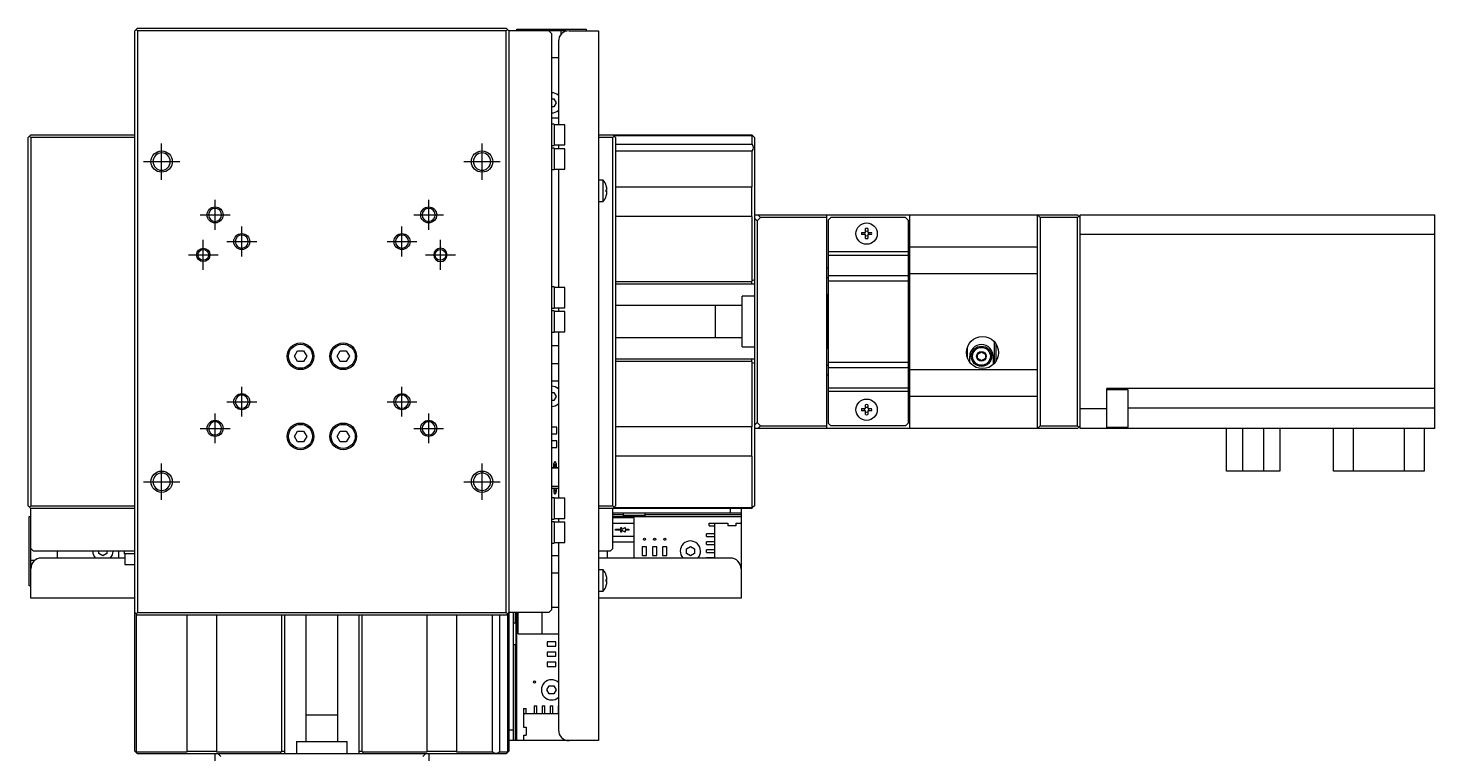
# Model space of a CAD drawing. Extents: x 0 to 880, y -8 to 520.
# Drawn here: x 170.8 to 434.2, y 243.9 to 379.9 of the extents above; entities that cross this region are included whole.
import ezdxf

# ---------------------------------------------------------------- set-up
doc = ezdxf.new("R2010")
doc.units = 0
doc.header["$LTSCALE"] = 0.5
doc.linetypes.add('CENTER', pattern=[50.8, 31.75, -6.35, 6.35, -6.35])
for name, color, linetype in [('MSM_CENTER', 1, 'CENTER'), ('MSM_CONTINUOUS', 7, 'CONTINUOUS'), ('MSM_NARROW', 5, 'CONTINUOUS')]:
    doc.layers.add(name, color=color, linetype=linetype)

msp = doc.modelspace()

# ---------------------------------------------------------------- linework, layer by layer
at = {"layer": 'MSM_CENTER'}
for p, q in [((195.84, 351.46), (195.84, 358.26)), ((255.84, 351.46), (255.84, 358.26)), ((192.44, 354.86), (199.24, 354.86)), ((252.44, 354.86), (259.24, 354.86)), ((205.84, 342.06), (205.84, 347.66)), ((245.84, 342.06), (245.84, 347.66)), ((203.04, 344.86), (208.64, 344.86)), ((210.84, 337.06), (210.84, 342.66)), ((240.84, 337.06), (240.84, 342.66)), ((243.04, 344.86), (248.64, 344.86)), ((203.64, 334.56), (203.64, 340.16)), ((208.04, 339.86), (213.64, 339.86)), ((238.04, 339.86), (243.64, 339.86)), ((248.04, 334.56), (248.04, 340.16)), ((200.84, 337.36), (206.44, 337.36)), ((245.24, 337.36), (250.84, 337.36)), ((210.84, 307.06), (210.84, 312.66)), ((240.84, 307.06), (240.84, 312.66)), ((208.04, 309.86), (213.64, 309.86)), ((238.04, 309.86), (243.64, 309.86)), ((205.84, 302.06), (205.84, 307.66)), ((245.84, 302.06), (245.84, 307.66)), ((203.04, 304.86), (208.64, 304.86)), ((243.04, 304.86), (248.64, 304.86)), ((195.84, 291.46), (195.84, 298.26)), ((255.84, 291.46), (255.84, 298.26)), ((192.44, 294.86), (199.24, 294.86)), ((252.44, 294.86), (259.24, 294.86))]:
    msp.add_line(p, q, dxfattribs=at)
at = {"layer": 'MSM_CONTINUOUS'}
for p, q in [((190.84, 379.36), (191.34, 379.86)), ((190.84, 244.36), (190.84, 379.36)), ((191.34, 379.36), (191.09, 379.61)), ((191.34, 379.86), (260.34, 379.86)), ((191.34, 379.36), (191.34, 270.36)), ((260.34, 379.36), (191.34, 379.36)), ((260.34, 379.86), (260.84, 379.36)), ((260.59, 379.61), (260.34, 379.36)), ((260.34, 270.36), (260.34, 379.36)), ((271.59, 379.36), (260.84, 379.36)), ((260.84, 379.36), (260.84, 244.36)), ((262.34, 379.36), (262.34, 379.66)), ((262.34, 379.66), (275.34, 379.66)), ((268.84, 378.86), (268.34, 379.36)), ((270.59, 379.36), (270.59, 378.63)), ((271.59, 379.28), (271.59, 379.36)), ((272.14, 379.36), (277.64, 379.36)), ((275.34, 379.66), (275.34, 379.36)), ((277.64, 379.36), (277.64, 246.36)), ((268.84, 378.86), (268.84, 270.86)), ((270.14, 377.36), (270.14, 361.76)), ((268.84, 374.36), (270.14, 374.36)), ((268.84, 366.61), (269.27, 366.61)), ((269.27, 366.61), (269.71, 365.86)), ((269.27, 365.11), (268.84, 365.11)), ((269.71, 365.86), (269.27, 365.11)), ((270.14, 362.96), (268.84, 362.96)), ((269.34, 361.86), (268.84, 361.86)), ((269.34, 361.86), (269.34, 357.86)), ((271.34, 361.76), (269.34, 361.76)), ((271.34, 357.96), (271.34, 361.76)), ((170.84, 359.36), (171.34, 359.86)), ((170.84, 290.36), (170.84, 359.36)), ((171.09, 359.61), (171.34, 359.36)), ((171.34, 359.86), (190.84, 359.86)), ((171.34, 359.36), (171.34, 290.36)), ((190.84, 359.36), (171.34, 359.36)), ((277.64, 359.86), (306.34, 359.86)), ((280.34, 359.36), (277.64, 359.36)), ((280.34, 359.86), (280.84, 359.36)), ((280.34, 359.36), (280.59, 359.61)), ((280.34, 290.36), (280.34, 359.36)), ((306.44, 359.66), (280.54, 359.66)), ((280.84, 359.36), (280.84, 290.36)), ((306.49, 359.71), (306.34, 359.86)), ((306.44, 359.66), (306.49, 359.71)), ((306.44, 358.12), (306.44, 359.66)), ((306.49, 359.71), (306.84, 359.36)), ((306.84, 359.36), (306.84, 290.36)), ((268.84, 357.86), (269.34, 357.86)), ((269.34, 357.36), (268.84, 357.36)), ((269.34, 357.96), (271.34, 357.96)), ((269.34, 357.36), (269.34, 353.36)), ((271.34, 357.26), (269.34, 357.26)), ((270.14, 357.96), (270.14, 357.26)), ((271.34, 353.46), (271.34, 357.26)), ((280.84, 358.12), (306.44, 358.12)), ((306.44, 356.8), (280.84, 356.8)), ((306.44, 350.06), (306.44, 356.8)), ((268.84, 353.36), (269.34, 353.36)), ((269.34, 353.46), (271.34, 353.46)), ((270.14, 353.46), (270.14, 331.26)), ((278.54, 351.36), (277.64, 351.36)), ((278.54, 347.36), (278.54, 351.36)), ((279.1, 350.29), (279.1, 350.31)), ((279.1, 349.56), (279.23, 349.56)), ((279.1, 349.16), (279.1, 349.56)), ((279.23, 349.16), (279.1, 349.16)), ((279.1, 348.41), (279.1, 348.43)), ((306.44, 350.06), (280.84, 350.06)), ((306.34, 344.56), (306.34, 350.06)), ((277.64, 347.36), (278.54, 347.36)), ((306.44, 344.56), (280.84, 344.56)), ((306.44, 332.5), (306.44, 344.56)), ((306.84, 344.86), (367.34, 344.86)), ((307.34, 343.75), (306.84, 344.25)), ((307.95, 344.36), (307.34, 343.75)), ((307.34, 343.75), (307.34, 305.97)), ((307.45, 344.86), (307.95, 344.36)), ((320.34, 344.36), (307.95, 344.36)), ((320.34, 344.86), (320.34, 304.86)), ((321.14, 344.36), (320.64, 343.86)), ((320.64, 343.86), (320.64, 305.86)), ((335.14, 344.36), (321.14, 344.36)), ((335.64, 343.86), (335.14, 344.36)), ((335.64, 343.86), (335.64, 305.86)), ((335.84, 344.86), (335.84, 304.86)), ((359.84, 344.86), (360.34, 344.36)), ((359.84, 304.86), (359.84, 344.86)), ((360.34, 344.36), (360.34, 305.36)), ((367.34, 344.36), (360.34, 344.36)), ((367.84, 344.36), (367.34, 344.86)), ((367.34, 344.36), (367.59, 344.61)), ((367.34, 305.36), (367.34, 344.36)), ((367.84, 304.86), (367.84, 344.86)), ((367.84, 344.86), (434.24, 344.86)), ((434.24, 304.86), (434.24, 344.86)), ((326.91, 341.56), (327.64, 341.56)), ((327.64, 341.16), (326.91, 341.16)), ((327.64, 341.56), (327.64, 342.29)), ((327.64, 340.43), (327.64, 341.16)), ((328.04, 342.29), (328.04, 341.56)), ((328.04, 341.56), (328.77, 341.56)), ((328.04, 341.16), (328.04, 340.43)), ((328.77, 341.16), (328.04, 341.16)), ((434.24, 341.16), (367.84, 341.16)), ((320.64, 337.98), (335.64, 337.98)), ((335.64, 337.28), (320.64, 337.28)), ((335.84, 338.86), (359.84, 338.86)), ((320.64, 334.86), (320.34, 334.86)), ((335.84, 334.86), (335.64, 334.86)), ((280.84, 332.36), (306.34, 332.36)), ((306.34, 332.36), (306.44, 332.5)), ((306.34, 331.86), (306.34, 332.36)), ((306.84, 332.67), (306.44, 332.5)), ((320.34, 333.11), (320.64, 333.11)), ((320.64, 333.51), (335.64, 333.51)), ((335.64, 332.45), (320.64, 332.45)), ((335.67, 332.74), (335.64, 332.74)), ((335.67, 316.98), (335.67, 332.74)), ((335.84, 332.13), (335.67, 332.13)), ((335.84, 333.86), (359.84, 333.86)), ((269.34, 331.36), (268.84, 331.36)), ((269.34, 331.36), (269.34, 327.36)), ((271.34, 331.26), (269.34, 331.26)), ((271.34, 327.46), (271.34, 331.26)), ((306.84, 331.86), (280.84, 331.86)), ((304.54, 320.11), (304.54, 329.61)), ((306.84, 329.61), (304.54, 329.61)), ((320.54, 329.86), (320.34, 329.66)), ((320.54, 329.86), (320.54, 319.86)), ((320.64, 329.86), (320.54, 329.86)), ((335.64, 331.69), (335.67, 331.69)), ((335.64, 331.1), (335.67, 331.1)), ((335.84, 329.63), (335.67, 329.63)), ((268.84, 327.36), (269.34, 327.36)), ((269.34, 326.86), (268.84, 326.86)), ((269.34, 327.46), (271.34, 327.46)), ((269.34, 326.86), (269.34, 322.86)), ((271.34, 326.76), (269.34, 326.76)), ((270.14, 327.46), (270.14, 326.76)), ((271.34, 322.96), (271.34, 326.76)), ((304.54, 327.86), (280.84, 327.86)), ((299.54, 321.86), (299.54, 327.86)), ((335.67, 327.13), (335.84, 327.13)), ((268.84, 322.86), (269.34, 322.86)), ((269.34, 322.96), (271.34, 322.96)), ((270.14, 322.96), (270.14, 291.76)), ((280.84, 321.86), (304.54, 321.86)), ((335.84, 322.59), (335.67, 322.59)), ((220.69, 318.36), (221.26, 319.36)), ((221.26, 319.36), (222.42, 319.36)), ((222.42, 319.36), (223, 318.36)), ((228.69, 318.36), (229.26, 319.36)), ((229.26, 319.36), (230.42, 319.36)), ((230.42, 319.36), (231, 318.36)), ((268.84, 320.36), (270.14, 320.36)), ((304.54, 320.11), (306.84, 320.11)), ((320.34, 320.06), (320.54, 319.86)), ((320.54, 319.86), (320.64, 319.86)), ((335.67, 320.09), (335.84, 320.09)), ((346.64, 319.83), (346.64, 318.29)), ((348.59, 318.79), (349.34, 319.23)), ((348.59, 317.93), (348.59, 318.79)), ((349.34, 319.23), (350.09, 318.79)), ((350.09, 318.79), (350.09, 317.93)), ((351.74, 321.1), (351.74, 317.02)), ((352.04, 320.72), (352.04, 317.4)), ((221.26, 317.36), (220.69, 318.36)), ((222.42, 317.36), (221.26, 317.36)), ((223, 318.36), (222.42, 317.36)), ((229.26, 317.36), (228.69, 318.36)), ((230.42, 317.36), (229.26, 317.36)), ((231, 318.36), (230.42, 317.36)), ((270.14, 316.96), (268.84, 316.96)), ((280.84, 317.86), (306.84, 317.86)), ((306.34, 317.36), (280.84, 317.36)), ((306.34, 317.36), (306.34, 317.86)), ((306.44, 317.22), (306.34, 317.36)), ((306.44, 305.16), (306.44, 317.22)), ((306.44, 317.22), (306.84, 317.05)), ((320.64, 316.61), (320.34, 316.61)), ((320.64, 317.28), (335.64, 317.28)), ((335.64, 316.22), (320.64, 316.22)), ((335.64, 318.62), (335.67, 318.62)), ((335.64, 318.04), (335.67, 318.04)), ((335.64, 316.98), (335.67, 316.98)), ((335.67, 317.59), (335.84, 317.59)), ((347.14, 317.26), (347.14, 318.36)), ((349.34, 317.5), (348.59, 317.93)), ((350.09, 317.93), (349.34, 317.5)), ((351.54, 318.36), (351.54, 316.83)), ((268.84, 313.76), (270.14, 313.76)), ((320.34, 314.86), (320.64, 314.86)), ((335.64, 314.86), (335.84, 314.86)), ((335.84, 315.86), (359.84, 315.86)), ((268.84, 311.61), (269.27, 311.61)), ((269.27, 311.61), (269.71, 310.86)), ((269.71, 310.86), (269.27, 310.11)), ((320.64, 312.45), (335.64, 312.45)), ((335.64, 311.74), (320.64, 311.74)), ((359.84, 310.86), (335.84, 310.86)), ((372.84, 304.86), (372.84, 312.35)), ((434.24, 312.35), (372.84, 312.35)), ((376.84, 312.1), (372.84, 312.1)), ((376.84, 305.1), (376.84, 312.1)), ((269.27, 310.11), (268.84, 310.11)), ((326.91, 308.56), (327.64, 308.56)), ((327.64, 308.56), (327.64, 309.29)), ((328.04, 309.29), (328.04, 308.56)), ((328.04, 308.56), (328.77, 308.56)), ((367.84, 308.56), (372.84, 308.56)), ((434.24, 308.65), (376.84, 308.65)), ((306.84, 305.47), (307.34, 305.97)), ((307.34, 305.97), (307.95, 305.36)), ((320.64, 305.86), (321.14, 305.36)), ((327.64, 308.16), (326.91, 308.16)), ((327.64, 307.43), (327.64, 308.16)), ((328.77, 308.16), (328.04, 308.16)), ((328.04, 308.16), (328.04, 307.43)), ((335.14, 305.36), (335.64, 305.86)), ((220.69, 303.36), (221.26, 304.36)), ((221.26, 302.36), (220.69, 303.36)), ((221.26, 304.36), (222.42, 304.36)), ((222.42, 304.36), (223, 303.36)), ((223, 303.36), (222.42, 302.36)), ((228.69, 303.36), (229.26, 304.36)), ((229.26, 302.36), (228.69, 303.36)), ((229.26, 304.36), (230.42, 304.36)), ((230.42, 304.36), (231, 303.36)), ((231, 303.36), (230.42, 302.36)), ((269.84, 305.09), (268.84, 305.09)), ((268.84, 303.84), (269.84, 303.84)), ((269.84, 303.84), (269.84, 305.09)), ((306.44, 305.16), (280.84, 305.16)), ((306.34, 299.66), (306.34, 305.16)), ((367.34, 304.86), (306.84, 304.86)), ((307.95, 305.36), (307.45, 304.86)), ((307.95, 305.36), (320.34, 305.36)), ((335.14, 305.36), (321.14, 305.36)), ((360.34, 305.36), (359.84, 304.86)), ((360.34, 305.36), (367.34, 305.36)), ((367.59, 305.11), (367.34, 305.36)), ((367.34, 304.86), (367.84, 305.36)), ((434.24, 304.86), (367.84, 304.86)), ((372.84, 305.1), (376.84, 305.1)), ((395.24, 296.86), (395.24, 304.86)), ((398.24, 304.86), (398.24, 296.86)), ((402.24, 296.86), (402.24, 304.86)), ((405.24, 304.86), (405.24, 296.86)), ((415.24, 296.86), (415.24, 304.86)), ((418.94, 304.86), (418.94, 296.86)), ((428.54, 296.86), (428.54, 304.86)), ((432.24, 304.86), (432.24, 296.86)), ((222.42, 302.36), (221.26, 302.36)), ((230.42, 302.36), (229.26, 302.36)), ((269.84, 302.55), (268.84, 302.55)), ((268.84, 301.3), (269.84, 301.3)), ((269.84, 301.3), (269.84, 302.55)), ((269.26, 298.26), (269.38, 298.32)), ((269.26, 297.52), (269.26, 298.26)), ((269.26, 298.06), (269.69, 298.06)), ((269.26, 297.96), (269.69, 297.96)), ((269.58, 298.57), (269.38, 298.57)), ((269.38, 298.32), (269.38, 298.57)), ((269.58, 298.57), (269.58, 298.32)), ((269.58, 298.32), (269.69, 298.26)), ((269.69, 298.26), (269.69, 297.52)), ((306.44, 299.66), (280.84, 299.66)), ((306.44, 290.06), (306.44, 299.66)), ((268.84, 297.52), (270.14, 297.52)), ((270.14, 297.42), (268.84, 297.42)), ((269.69, 297.63), (269.26, 297.63)), ((405.24, 296.86), (395.24, 296.86)), ((432.24, 296.86), (415.24, 296.86)), ((268.84, 294.05), (270.14, 294.05)), ((270.14, 293.97), (268.84, 293.97)), ((268.84, 293.65), (270.14, 293.65)), ((270.14, 293.62), (268.84, 293.62)), ((269.26, 293.62), (269.26, 292.89)), ((269.26, 293.51), (269.69, 293.51)), ((269.69, 293.18), (269.26, 293.18)), ((269.69, 293.08), (269.26, 293.08)), ((269.38, 292.82), (269.26, 292.89)), ((269.38, 292.57), (269.38, 292.82)), ((269.38, 292.57), (269.58, 292.57)), ((269.69, 292.89), (269.58, 292.82)), ((269.58, 292.82), (269.58, 292.57)), ((269.69, 293.62), (269.69, 292.89)), ((171.34, 289.86), (170.84, 290.36)), ((171.34, 290.36), (171.09, 290.11)), ((171.34, 290.36), (190.84, 290.36)), ((171.34, 273.06), (171.34, 289.86)), ((190.84, 289.86), (171.34, 289.86)), ((269.34, 291.86), (268.84, 291.86)), ((269.34, 291.86), (269.34, 287.86)), ((271.34, 291.76), (269.34, 291.76)), ((271.34, 287.96), (271.34, 291.76)), ((277.64, 290.36), (280.34, 290.36)), ((306.34, 289.86), (277.64, 289.86)), ((280.59, 290.11), (280.34, 290.36)), ((280.84, 290.36), (280.34, 289.86)), ((280.34, 282.36), (280.34, 289.86)), ((280.54, 290.06), (306.44, 290.06)), ((302.34, 289.06), (302.34, 289.86)), ((304.34, 289.86), (304.34, 273.06)), ((306.34, 289.86), (306.49, 290.01)), ((306.49, 290.01), (306.44, 290.06)), ((306.84, 290.36), (306.49, 290.01)), ((171.04, 275.36), (171.04, 288.36)), ((171.04, 288.36), (171.34, 288.36)), ((268.84, 287.86), (269.34, 287.86)), ((269.34, 287.36), (268.84, 287.36)), ((269.34, 287.96), (271.34, 287.96)), ((269.34, 287.36), (269.34, 283.36)), ((271.34, 287.26), (269.34, 287.26)), ((270.14, 287.96), (270.14, 287.26)), ((271.34, 283.46), (271.34, 287.26)), ((280.34, 289.06), (304.34, 289.06)), ((282.34, 288.66), (280.34, 288.66)), ((280.34, 288.36), (304.34, 288.36)), ((284.34, 288.11), (280.34, 288.11)), ((280.34, 287.11), (284.34, 287.11)), ((282.34, 288.36), (282.34, 289.06)), ((286.34, 288.56), (282.34, 288.56)), ((284.34, 280.56), (284.34, 288.11)), ((286.34, 289.06), (286.34, 288.36)), ((304.34, 288.66), (286.34, 288.66)), ((298.34, 286.61), (298.34, 287.11)), ((298.34, 287.11), (301.84, 287.11)), ((299.34, 287.11), (299.34, 280.56)), ((301.84, 287.11), (301.84, 286.61)), ((303.34, 287.11), (303.34, 286.61)), ((303.34, 287.11), (304.34, 287.11)), ((284.34, 284.61), (280.34, 284.61)), ((280.84, 285.79), (280.84, 285.94)), ((280.84, 285.94), (281.79, 285.94)), ((281.79, 285.79), (280.84, 285.79)), ((281.79, 286.31), (281.94, 286.31)), ((281.79, 285.94), (281.79, 286.31)), ((281.79, 285.41), (281.79, 285.79)), ((281.94, 285.41), (281.79, 285.41)), ((281.94, 286.31), (281.94, 285.92)), ((281.94, 285.92), (282.62, 286.31)), ((281.94, 285.8), (281.94, 285.41)), ((282.62, 285.41), (281.94, 285.8)), ((282.62, 286.31), (282.62, 285.94)), ((282.62, 285.94), (283.32, 285.94)), ((283.32, 285.79), (282.62, 285.79)), ((282.62, 285.79), (282.62, 285.41)), ((283.32, 285.94), (283.32, 285.79)), ((297.84, 284.61), (297.84, 285.11)), ((299.34, 285.11), (297.84, 285.11)), ((297.84, 284.61), (299.34, 284.61)), ((298.34, 286.61), (299.34, 286.61)), ((303.34, 286.61), (301.84, 286.61)), ((171.34, 282.36), (171.84, 281.86)), ((190.84, 281.86), (171.84, 281.86)), ((176.34, 280.56), (176.34, 281.86)), ((184.09, 281.43), (184.09, 281.86)), ((185.59, 281.86), (185.59, 281.43)), ((187.74, 281.86), (187.74, 280.56)), ((188.84, 281.86), (188.84, 281.36)), ((268.84, 283.36), (269.34, 283.36)), ((269.34, 283.46), (271.34, 283.46)), ((270.14, 283.46), (270.14, 248.36)), ((279.84, 281.86), (277.64, 281.86)), ((279.34, 280.56), (279.34, 281.86)), ((279.84, 281.86), (280.34, 282.36)), ((280.34, 283.61), (284.34, 283.61)), ((285.84, 282.66), (285.84, 281.06)), ((286.64, 282.66), (285.84, 282.66)), ((286.64, 281.06), (286.64, 282.66)), ((288.55, 282.66), (287.75, 282.66)), ((287.75, 282.66), (287.75, 281.06)), ((288.55, 281.06), (288.55, 282.66)), ((289.65, 282.66), (289.65, 281.06)), ((290.45, 282.66), (289.65, 282.66)), ((290.45, 281.06), (290.45, 282.66)), ((294.09, 282.29), (294.84, 282.73)), ((294.09, 281.43), (294.09, 282.29)), ((294.84, 282.73), (295.59, 282.29)), ((295.59, 282.29), (295.59, 281.43)), ((297.84, 283.11), (297.84, 283.61)), ((299.34, 283.61), (297.84, 283.61)), ((297.84, 283.11), (299.34, 283.11)), ((297.84, 281.61), (297.84, 282.11)), ((299.34, 282.11), (297.84, 282.11)), ((172.08, 280.11), (171.34, 280.11)), ((188.94, 280.56), (173.34, 280.56)), ((184.84, 281), (184.09, 281.43)), ((185.59, 281.43), (184.84, 281)), ((190.84, 281.36), (188.84, 281.36)), ((188.94, 281.36), (188.94, 279.36)), ((188.94, 279.36), (190.84, 279.36)), ((270.14, 280.96), (268.84, 280.96)), ((302.34, 280.56), (277.64, 280.56)), ((285.84, 281.06), (286.64, 281.06)), ((287.75, 281.06), (288.55, 281.06)), ((289.65, 281.06), (290.45, 281.06)), ((294.84, 281), (294.09, 281.43)), ((295.59, 281.43), (294.84, 281)), ((297.84, 281.61), (299.34, 281.61)), ((297.84, 280.56), (297.84, 280.61)), ((299.34, 280.61), (297.84, 280.61)), ((268.84, 277.76), (270.14, 277.76)), ((278.54, 278.36), (277.64, 278.36)), ((278.54, 274.36), (278.54, 278.36)), ((279.1, 277.29), (279.1, 277.31)), ((171.34, 275.36), (171.04, 275.36)), ((277.64, 274.36), (278.54, 274.36)), ((279.1, 276.56), (279.23, 276.56)), ((279.1, 276.16), (279.1, 276.56)), ((279.23, 276.16), (279.1, 276.16)), ((279.1, 275.41), (279.1, 275.43)), ((190.84, 273.06), (171.34, 273.06)), ((268.84, 271.36), (270.14, 271.36)), ((304.34, 273.06), (277.64, 273.06)), ((191.34, 269.86), (190.84, 270.36)), ((191.04, 270.16), (191.04, 244.26)), ((191.09, 270.11), (191.34, 270.36)), ((191.34, 270.36), (260.34, 270.36)), ((260.34, 269.86), (191.34, 269.86)), ((200.64, 244.26), (200.64, 269.86)), ((206.14, 269.86), (206.14, 244.26)), ((218.34, 244.36), (218.34, 269.86)), ((218.84, 269.86), (218.84, 243.86)), ((222.84, 269.86), (222.84, 246.16)), ((228.84, 246.16), (228.84, 269.86)), ((232.84, 243.86), (232.84, 269.86)), ((233.34, 269.86), (233.34, 244.36)), ((245.54, 244.26), (245.54, 269.86)), ((251.04, 269.86), (251.04, 244.26)), ((257.78, 244.26), (257.78, 269.86)), ((259.1, 269.86), (259.1, 244.26)), ((260.34, 270.36), (260.59, 270.11)), ((260.84, 270.36), (260.34, 269.86)), ((260.64, 244.26), (260.64, 270.16)), ((268.34, 270.36), (260.84, 270.36)), ((261.64, 270.36), (261.64, 246.36)), ((262.04, 270.36), (262.04, 268.36)), ((262.34, 246.36), (262.34, 270.36)), ((262.59, 266.36), (262.59, 270.36)), ((267.09, 266.36), (267.09, 270.36)), ((268.34, 270.36), (268.84, 270.86)), ((262.34, 268.36), (261.64, 268.36)), ((262.14, 268.36), (262.14, 264.36)), ((262.59, 266.36), (270.14, 266.36)), ((261.64, 264.36), (262.34, 264.36)), ((262.04, 264.36), (262.04, 246.36)), ((268.04, 264.86), (268.04, 264.06)), ((269.64, 264.86), (268.04, 264.86)), ((268.04, 264.06), (269.64, 264.06)), ((269.64, 264.06), (269.64, 264.86)), ((268.04, 262.95), (268.04, 262.15)), ((269.64, 262.95), (268.04, 262.95)), ((268.04, 262.15), (269.64, 262.15)), ((268.04, 261.05), (268.04, 260.25)), ((269.64, 261.05), (268.04, 261.05)), ((269.64, 262.15), (269.64, 262.95)), ((269.64, 260.25), (269.64, 261.05)), ((268.04, 260.25), (269.64, 260.25)), ((267.97, 255.86), (268.41, 256.61)), ((268.41, 255.11), (267.97, 255.86)), ((268.41, 256.61), (269.27, 256.61)), ((269.27, 256.61), (269.71, 255.86)), ((269.71, 255.86), (269.27, 255.11)), ((269.27, 255.11), (268.41, 255.11)), ((222.84, 251.16), (228.84, 251.16)), ((263.59, 252.36), (263.59, 248.86)), ((263.59, 252.36), (264.09, 252.36)), ((270.14, 251.36), (263.59, 251.36)), ((264.09, 251.36), (264.09, 252.36)), ((265.59, 252.86), (266.09, 252.86)), ((265.59, 252.86), (265.59, 251.36)), ((266.09, 251.36), (266.09, 252.86)), ((267.09, 252.86), (267.59, 252.86)), ((267.09, 252.86), (267.09, 251.36)), ((267.59, 251.36), (267.59, 252.86)), ((268.59, 252.86), (269.09, 252.86)), ((268.59, 252.86), (268.59, 251.36)), ((269.09, 251.36), (269.09, 252.86)), ((270.09, 252.86), (270.14, 252.86)), ((270.09, 252.86), (270.09, 251.36)), ((260.84, 248.36), (261.64, 248.36)), ((263.59, 248.86), (264.09, 248.86)), ((264.09, 248.86), (264.09, 247.36)), ((221.09, 246.16), (230.59, 246.16)), ((221.09, 246.16), (221.09, 243.86)), ((230.59, 243.86), (230.59, 246.16)), ((277.64, 246.36), (260.84, 246.36)), ((263.59, 247.36), (263.59, 246.36)), ((263.59, 247.36), (264.09, 247.36)), ((190.84, 244.36), (190.99, 244.21)), ((190.99, 244.21), (191.04, 244.26)), ((191.34, 243.86), (190.99, 244.21)), ((191.04, 244.26), (200.64, 244.26)), ((260.34, 243.86), (191.34, 243.86)), ((200.64, 244.36), (206.14, 244.36)), ((205.84, 183.36), (205.84, 243.86)), ((206.14, 244.26), (218.2, 244.26)), ((206.45, 243.86), (206.95, 243.36)), ((218.2, 244.26), (218.03, 243.86)), ((218.2, 244.26), (218.34, 244.36)), ((218.34, 244.36), (218.84, 244.36)), ((232.84, 244.36), (233.34, 244.36)), ((233.34, 244.36), (233.48, 244.26)), ((233.65, 243.86), (233.48, 244.26)), ((233.48, 244.26), (245.54, 244.26)), ((244.73, 243.36), (245.23, 243.86)), ((245.54, 244.36), (251.04, 244.36)), ((245.84, 243.86), (245.84, 183.36)), ((251.04, 244.26), (257.78, 244.26)), ((259.1, 244.26), (260.64, 244.26)), ((260.69, 244.21), (260.34, 243.86)), ((260.64, 244.26), (260.69, 244.21)), ((260.69, 244.21), (260.84, 244.36))]:
    msp.add_line(p, q, dxfattribs=at)
at = {"layer": 'MSM_CONTINUOUS', "extrusion": (0, 0, -1)}
for centre, radius in [((-195.84, 354.86), 1.62), ((-255.84, 354.86), 1.62), ((-205.84, 344.86), 1.23), ((-245.84, 344.86), 1.23), ((-210.84, 339.86), 1.23), ((-240.84, 339.86), 1.23), ((-210.84, 309.86), 1.23), ((-240.84, 309.86), 1.23), ((-205.84, 304.86), 1.23), ((-245.84, 304.86), 1.23), ((-195.84, 294.86), 1.62), ((-255.84, 294.86), 1.62)]:
    msp.add_circle(centre, radius, dxfattribs=at)
at = {"layer": 'MSM_CONTINUOUS'}
for centre, radius in [((327.84, 341.36), 2), ((203.64, 337.36), 1.01), ((248.04, 337.36), 1.01), ((349.54, 319.06), 3), ((221.84, 318.36), 2.5), ((221.84, 318.36), 2.25), ((229.84, 318.36), 2.5), ((229.84, 318.36), 2.25), ((349.34, 318.36), 1.9), ((349.34, 318.36), 1.67), ((349.34, 318.36), 0.9), ((327.84, 308.36), 2), ((221.84, 303.36), 2.5), ((221.84, 303.36), 2.25), ((229.84, 303.36), 2.5), ((229.84, 303.36), 2.25), ((286.24, 284.08), 0.2), ((288.15, 284.08), 0.2), ((290.05, 284.08), 0.2), ((265.66, 257.32), 0.2)]:
    msp.add_circle(centre, radius, dxfattribs=at)
for centre, radius, start, end in [((272.14, 377.36), 2, 90, 180), ((268.84, 365.86), 1.9, 46.8264, 90), ((268.84, 365.86), 1.9, 270, 313.1736), ((305.69, 357.46), 1, 318.5904, 41.4096), ((276.04, 349.36), 3.2, 17.27, 38.6822), ((276.04, 349.36), 3.2, 321.3178, 342.73), ((276.04, 349.36), 3.19, 3.5903, 16.9053), ((276.04, 349.36), 3.19, 343.0947, 356.4096), ((327.84, 341.36), 0.95, 167.8468, 192.1532), ((327.84, 341.36), 0.435, 152.6335, 207.3665), ((327.84, 341.36), 0.95, 77.8468, 102.1532), ((327.84, 341.36), 0.435, 62.6335, 117.3665), ((327.84, 341.36), 0.435, 242.6335, 297.3665), ((327.84, 341.36), 0.95, 257.8468, 282.1532), ((327.84, 341.36), 0.435, 332.6335, 27.3665), ((327.84, 341.36), 0.95, 347.8468, 12.1532), ((349.34, 318.36), 2.2, 0.0004, 179.9996), ((268.84, 310.86), 1.9, 46.8264, 90), ((268.84, 310.86), 1.9, 270, 313.1736), ((327.84, 308.36), 0.95, 167.8468, 192.1532), ((327.84, 308.36), 0.435, 152.6335, 207.3665), ((327.84, 308.36), 0.95, 77.8468, 102.1532), ((327.84, 308.36), 0.435, 62.6335, 117.3665), ((327.84, 308.36), 0.435, 332.6335, 27.3665), ((327.84, 308.36), 0.95, 347.8468, 12.1532), ((327.84, 308.36), 0.435, 242.6335, 297.3665), ((327.84, 308.36), 0.95, 257.8468, 282.1532), ((184.84, 281.86), 1.9, 180, 223.1736), ((184.84, 281.86), 1.9, 316.8264, 0), ((294.84, 281.86), 1.9, 316.8264, 223.1735), ((173.34, 278.56), 2, 90, 180), ((302.34, 278.56), 2, 0, 90), ((276.04, 276.36), 3.2, 17.27, 38.6822), ((276.04, 276.36), 3.19, 3.5903, 16.9053), ((276.04, 276.36), 3.2, 321.3178, 342.73), ((276.04, 276.36), 3.19, 343.0947, 356.4096), ((268.84, 255.86), 1.9, 46.8264, 313.1736), ((272.14, 248.36), 2, 180, 270), ((258.44, 245.01), 1, 228.5904, 311.4096)]:
    msp.add_arc(centre, radius, start, end, dxfattribs=at)
at = {"layer": 'MSM_NARROW'}
for centre, radius in [((195.84, 354.86), 2), ((255.84, 354.86), 2), ((205.84, 344.86), 1.5), ((245.84, 344.86), 1.5), ((210.84, 339.86), 1.5), ((240.84, 339.86), 1.5), ((203.64, 337.36), 1.25), ((210.84, 309.86), 1.5), ((240.84, 309.86), 1.5), ((205.84, 304.86), 1.5), ((245.84, 304.86), 1.5), ((195.84, 294.86), 2), ((255.84, 294.86), 2)]:
    msp.add_circle(centre, radius, dxfattribs=at)
at = {"layer": 'MSM_NARROW', "extrusion": (0, 0, -1)}
msp.add_circle((-248.04, 337.36), 1.25, dxfattribs=at)

doc.saveas('drawing.dxf')
